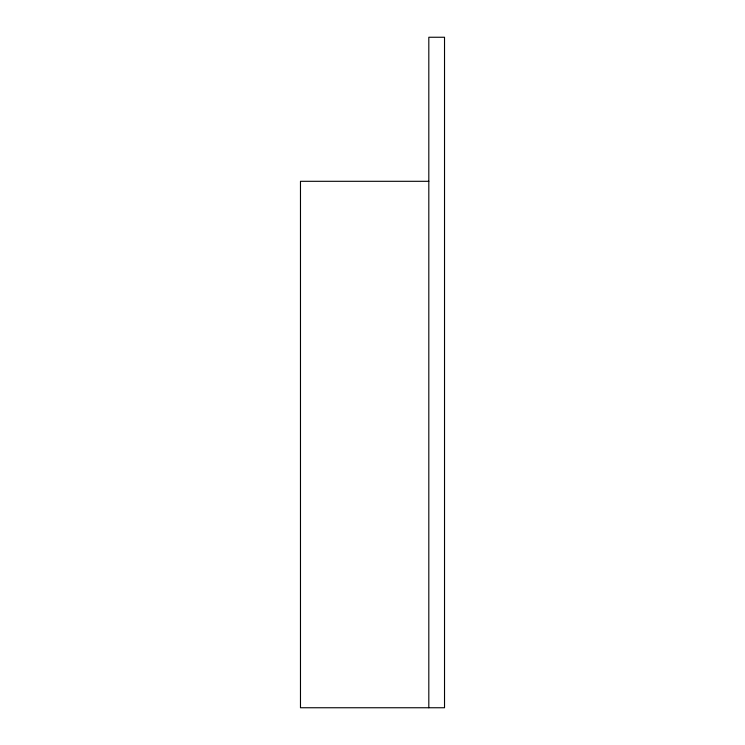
<?xml version="1.0" encoding="UTF-8"?>
<svg xmlns="http://www.w3.org/2000/svg" width="745" height="745" viewBox="0 0 745 745"><rect width="100%" height="100%" fill="white"/><g stroke="black" fill="none" stroke-linecap="round" stroke-linejoin="round"><path stroke-width="1.12" d="M428.813 181.305L300.477 181.305L300.477 707.75L444.523 707.75L444.523 37.25L428.813 37.25L428.813 707.75"/></g></svg>
